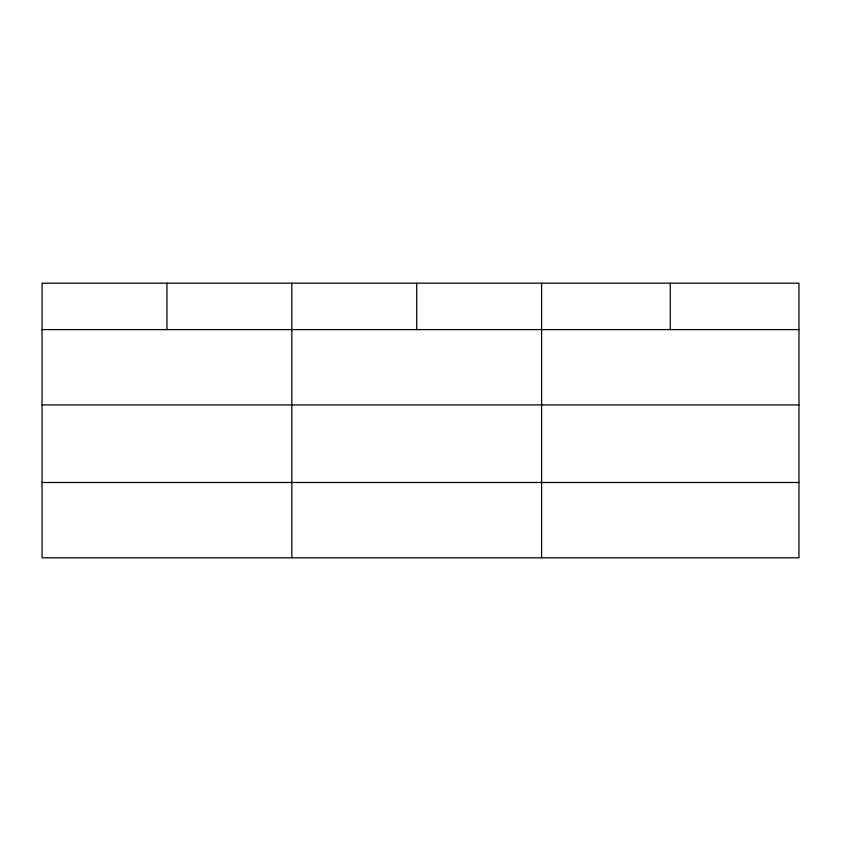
<?xml version="1.0" encoding="UTF-8"?>
<svg xmlns="http://www.w3.org/2000/svg" width="841" height="841" viewBox="0 0 841 841"><rect width="100%" height="100%" fill="white"/><g stroke="black" fill="none" stroke-linecap="round" stroke-linejoin="round"><path stroke-width="1.26" d="M798.95 404.91L798.95 283.196L42.05 283.196L42.05 557.804L798.95 557.804L798.95 404.91L42.05 404.91M42.05 329.598L798.95 329.598M42.05 482.492L798.95 482.492M670.277 283.196L670.277 329.598M541.604 283.196L541.604 557.804M416.715 283.196L416.715 329.598M291.827 283.196L291.827 557.804M166.939 283.196L166.939 329.598"/></g></svg>
